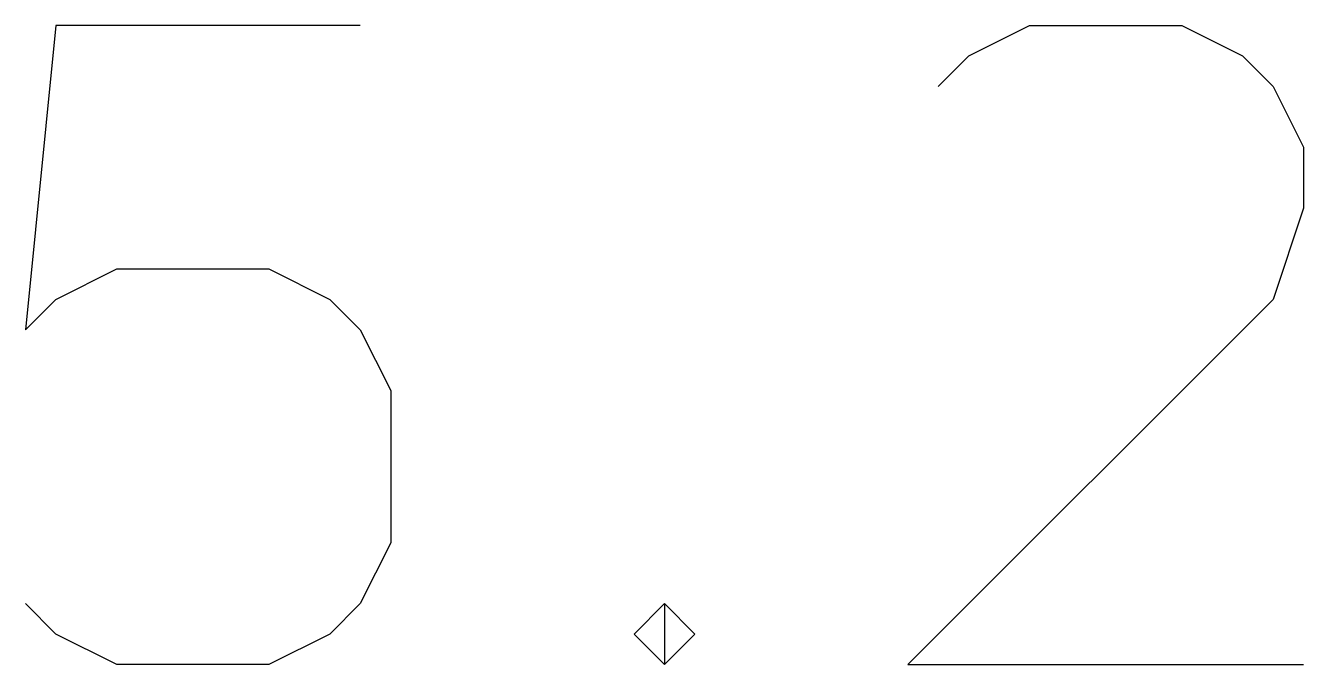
# Model space of a CAD drawing. Extents: x 89 to 133.4, y -135.3 to -104.8.
# Drawn here: x 100.362 to 102.362, y -135.205 to -134.205 of the extents above; entities that cross this region are included whole.
import ezdxf

# ---------------------------------------------------------------- set-up
doc = ezdxf.new("R2010")
doc.units = 0
doc.layers.add('BLACK', color=7, linetype='CONTINUOUS')

msp = doc.modelspace()

# ---------------------------------------------------------------- linework, layer by layer
at = {"layer": 'BLACK', "linetype": 'CONTINUOUS'}
for p, q in [((100.409524, -134.204819), (100.361905, -134.681009)), ((100.885714, -134.204819), (100.409524, -134.204819)), ((101.838095, -134.252438), (101.933333, -134.204819)), ((101.933333, -134.204819), (102.171428, -134.204819)), ((102.171428, -134.204819), (102.266666, -134.252438)), ((101.790476, -134.300057), (101.838095, -134.252438)), ((102.266666, -134.252438), (102.314285, -134.300057)), ((102.314285, -134.300057), (102.361904, -134.395295)), ((102.361904, -134.395295), (102.361904, -134.490533)), ((102.361904, -134.490533), (102.314285, -134.63339)), ((100.409524, -134.63339), (100.504762, -134.585771)), ((100.504762, -134.585771), (100.742857, -134.585771)), ((100.742857, -134.585771), (100.838095, -134.63339)), ((100.361905, -134.681009), (100.409524, -134.63339)), ((100.838095, -134.63339), (100.885714, -134.681009)), ((102.314285, -134.63339), (101.742857, -135.204819)), ((100.885714, -134.681009), (100.933333, -134.776247)), ((100.933333, -134.776247), (100.933333, -135.014342)), ((100.933333, -135.014342), (100.885714, -135.10958)), ((100.409524, -135.1572), (100.361905, -135.10958)), ((100.885714, -135.10958), (100.838095, -135.1572)), ((101.314286, -135.1572), (101.361905, -135.10958)), ((101.361905, -135.10958), (101.409524, -135.1572)), ((101.361905, -135.10958), (101.361905, -135.204819)), ((100.504762, -135.204819), (100.409524, -135.1572)), ((100.838095, -135.1572), (100.742857, -135.204819)), ((101.361905, -135.204819), (101.314286, -135.1572)), ((101.409524, -135.1572), (101.361905, -135.204819)), ((100.742857, -135.204819), (100.504762, -135.204819)), ((101.742857, -135.204819), (102.361904, -135.204819))]:
    msp.add_line(p, q, dxfattribs=at)

doc.saveas('drawing.dxf')
